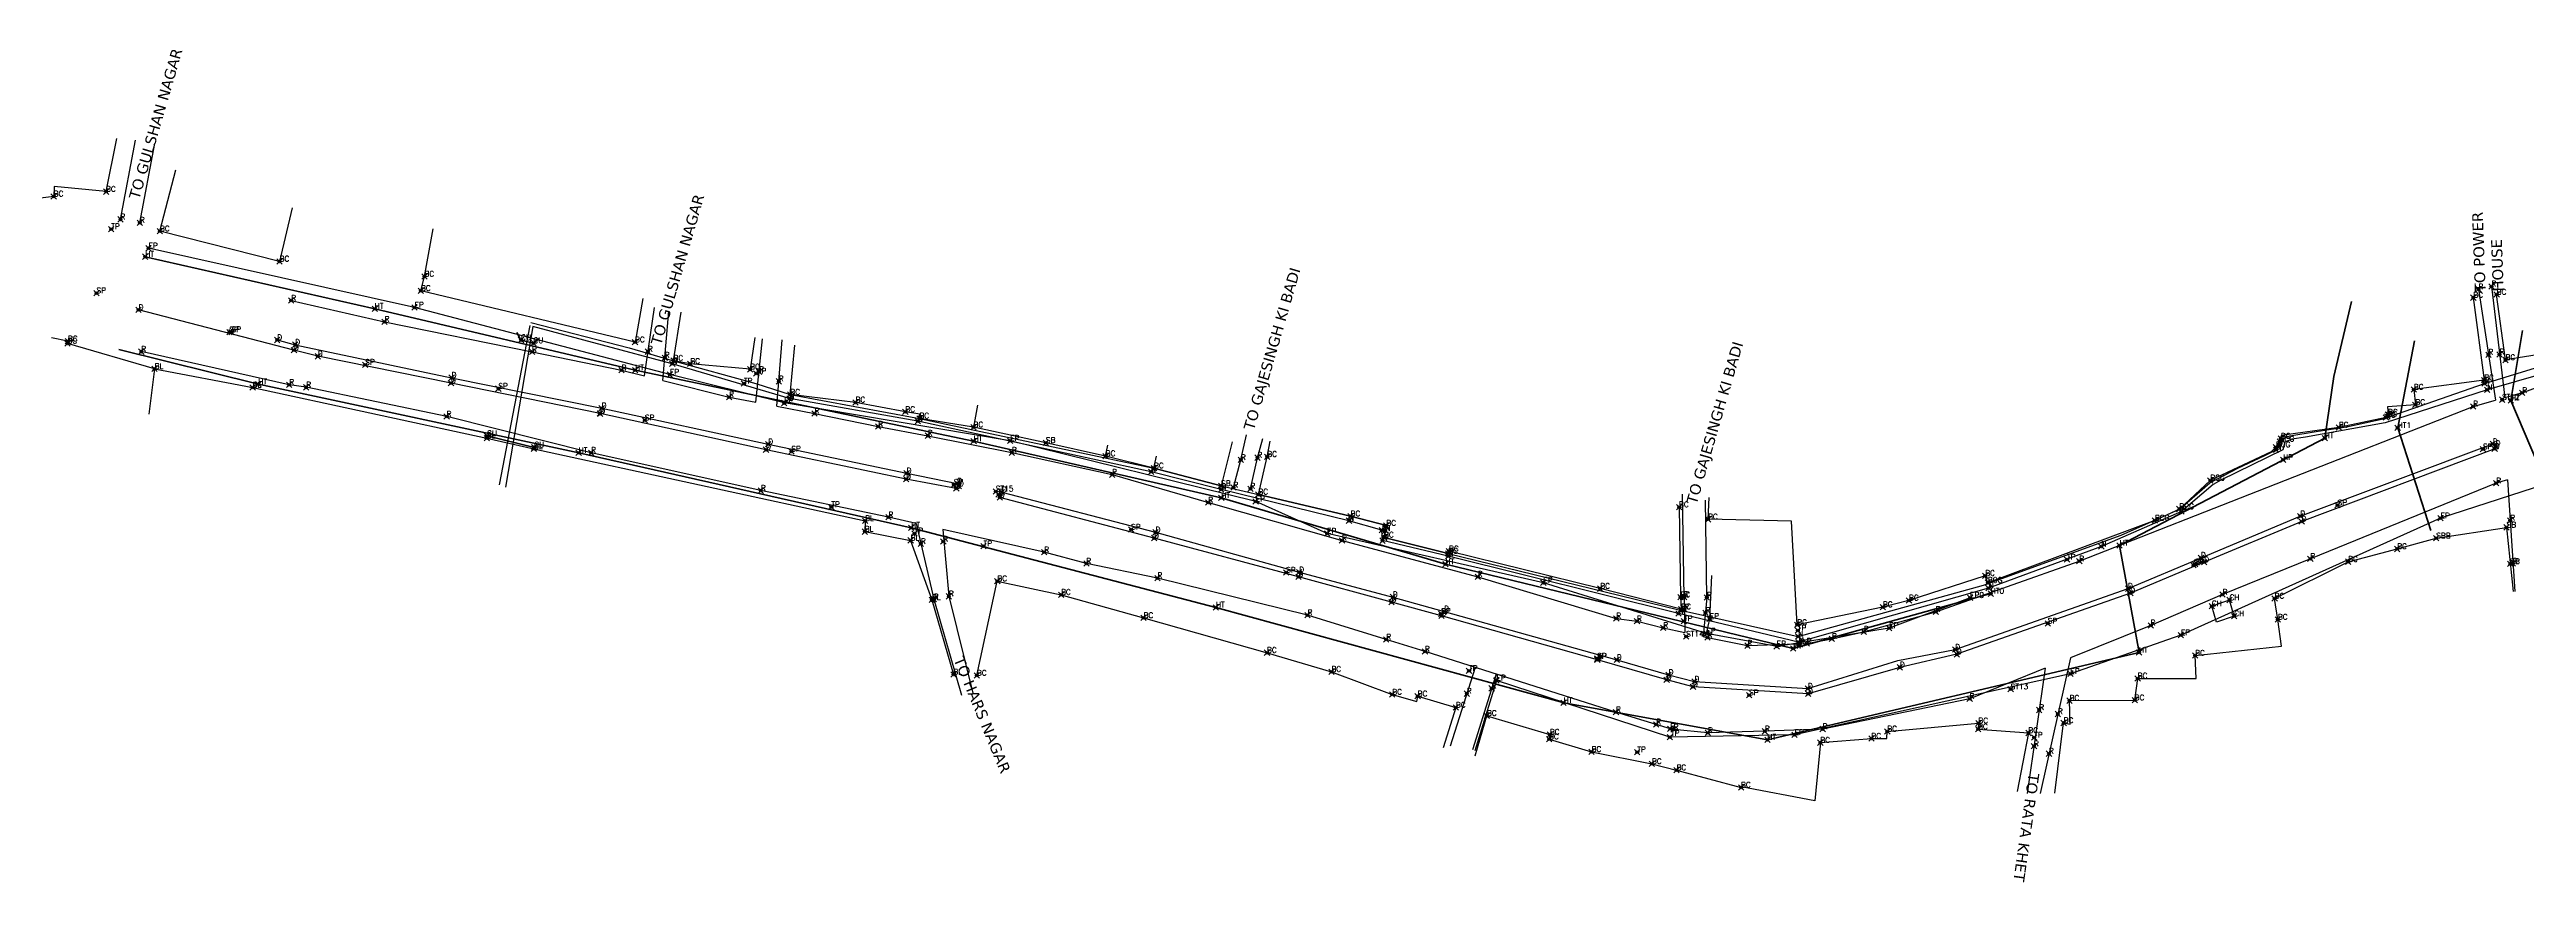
# Model space of a CAD drawing. Extents: x -8268 to 23638, y -6524 to 6806.
# Drawn here: x -2185.1 to -1727.4, y 6049.8 to 6203.7 of the extents above; entities that cross this region are included whole.
import ezdxf

# ---------------------------------------------------------------- set-up
doc = ezdxf.new("R2010")
doc.units = 0
doc.header["$MEASUREMENT"] = 0
doc.header["$PDMODE"] = 35
doc.header["$PDSIZE"] = 0.5
doc.linetypes.add('ACAD_ISO14W100', pattern=[24, 12, -3, 0, -3, 0, -3, 0, -3])
doc.linetypes.add('DASHED', pattern=[0.75, 0.5, -0.25])
doc.layers.add('2', color=1, linetype='Continuous')
for name, color, linetype, lineweight in [('DIVIDER', 1, 'Continuous', 30), ('DRG', 6, 'Continuous', 30), ('EP', 5, 'Continuous', 30), ('H-T-LINE', 1, 'ACAD_ISO14W100', 40), ('NALA', 4, 'Continuous', 30), ('ROAD', 9, 'Continuous', 30), ('S-B', 240, 'DASHED', 30), ('TEXT', 7, 'Continuous', 30)]:
    doc.layers.add(name, color=color, linetype=linetype, lineweight=lineweight)
doc.styles.get("Standard").update_dxf_attribs({"font": 'simplex.shx'})

msp = doc.modelspace()

# ---------------------------------------------------------------- linework, layer by layer
for p in [(-2184.346, 6176.57), (-2174.673, 6177.444), (-2173.728, 6170.528), (-2172.009, 6172.328), (-2168.431, 6171.702), (-2164.717, 6170.132), (-2167.433, 6165.425), (-2166.841, 6166.975), (-2142.611, 6164.558), (-2115.839, 6161.773), (-2176.44, 6158.697), (-2168.659, 6155.593), (-2140.458, 6157.322), (-2125.024, 6155.815), (-2117.676, 6156.044), (-2116.488, 6159.13), (-1737.249, 6157.857), (-1736.302, 6159.422), (-1733.898, 6159.937), (-1732.936, 6158.42), (-2151.88, 6151.491), (-2151.485, 6151.503), (-2123.212, 6153.407), (-2181.809, 6149.393), (-2181.723, 6149.8), (-2168.16, 6147.881), (-2143.047, 6150.04), (-2139.943, 6148.163), (-2139.728, 6149.174), (-2135.553, 6147.024), (-2097.999, 6150.033), (-2095.954, 6147.845), (-2095.711, 6149.477), (-2076.93, 6149.625), (-2074.53, 6147.88), (-2071.428, 6146.759), (-1734.454, 6147.313), (-1732.389, 6147.378), (-1731.305, 6146.345), (-2165.697, 6144.718), (-2146.532, 6141.876), (-2140.823, 6141.767), (-2126.789, 6145.471), (-2110.927, 6142.05), (-2110.814, 6143.071), (-2079.41, 6144.458), (-2076.919, 6144.459), (-2070.486, 6143.639), (-2070.04, 6145.642), (-2069.829, 6146.214), (-2066.714, 6145.649), (-2056.792, 6141.994), (-2055.663, 6144.618), (-2054.515, 6143.845), (-2054.001, 6144.134), (-2050.357, 6142.407), (-1735.242, 6142.619), (-1735.159, 6141.996), (-2147.58, 6141.26), (-2137.673, 6141.294), (-2102.179, 6141.047), (-2083.085, 6137.447), (-2059.537, 6139.491), (-2049.366, 6138.398), (-2048.392, 6139.233), (-2048.231, 6139.947), (-2036.19, 6138.511), (-1748.245, 6140.872), (-1747.955, 6138.074), (-1737.284, 6137.769), (-1734.686, 6140.826), (-1731.929, 6139.012), (-1730.308, 6138.837), (-1728.215, 6140.268), (-2111.726, 6135.904), (-2083.416, 6136.463), (-2083.357, 6136.427), (-2075.104, 6135.22), (-2043.752, 6136.478), (-2031.997, 6134.045), (-2026.979, 6136.743), (-2024.694, 6135.047), (-2024.38, 6135.551), (-2014.387, 6133.919), (-1762.108, 6133.884), (-1753.38, 6135.716), (-1753.133, 6135.905), (-1753.008, 6136.256), (-1751.223, 6133.811), (-2104.308, 6131.921), (-2104.277, 6132.314), (-2095.606, 6129.908), (-2095.543, 6130.205), (-2087.338, 6129.17), (-2085.041, 6129.21), (-2052.721, 6129.771), (-2052.311, 6130.795), (-2048.035, 6129.451), (-2022.836, 6132.36), (-2014.355, 6131.342), (-2007.601, 6131.426), (-2007.297, 6129.226), (-2000.996, 6131.052), (-1989.965, 6128.593), (-1961.922, 6128.295), (-1960.112, 6128.471), (-1773.747, 6130.236), (-1773.665, 6129.763), (-1773.015, 6131.269), (-1772.801, 6131.821), (-1764.692, 6131.919), (-1735.455, 6129.876), (-1733.658, 6130.844), (-1733.298, 6129.907), (-1733.13, 6130.464), (-2026.843, 6124.344), (-2026.733, 6125.433), (-2017.396, 6123.536), (-1988.768, 6125.164), (-1981.573, 6125.681), (-1981.035, 6126.342), (-1964.985, 6127.876), (-1785.849, 6124.103), (-1772.386, 6127.892), (-1733.003, 6123.565), (-2053.679, 6122.208), (-2040.656, 6119.174), (-2018.018, 6123.298), (-2017.558, 6122.623), (-2017.081, 6123.014), (-2010.267, 6122.068), (-2009.741, 6121.472), (-2009.532, 6120.926), (-2009.126, 6121.919), (-1970.989, 6120.003), (-1968.627, 6123.078), (-1968.617, 6122.416), (-1968.594, 6120.856), (-1966.36, 6122.775), (-1963.215, 6122.557), (-1962.243, 6120.217), (-1961.748, 6121.516), (-1884.013, 6119.171), (-1791.565, 6118.813), (-1762.324, 6119.514), (-2034.482, 6114.632), (-2034.419, 6116.613), (-2030.101, 6117.287), (-2025.91, 6115.352), (-2025.294, 6114.311), (-1985.263, 6115.022), (-1980.733, 6114.509), (-1949.056, 6114.274), (-1945.001, 6116.657), (-1944.702, 6117.486), (-1938.928, 6114.904), (-1938.291, 6114.811), (-1938.098, 6115.738), (-1878.646, 6116.913), (-1796.092, 6116.703), (-1791.179, 6118.36), (-1769.213, 6117.494), (-1768.961, 6116.496), (-1743.3, 6117.112), (-1731.098, 6115.421), (-1730.437, 6116.703), (-2026, 6113.019), (-2024.116, 6112.375), (-2019.965, 6112.802), (-2012.541, 6111.949), (-2001.31, 6110.837), (-1981.008, 6113.453), (-1946.29, 6113.006), (-1938.805, 6112.97), (-1938.518, 6113.573), (-1926.666, 6110.107), (-1926.661, 6110.599), (-1926.524, 6111.017), (-1805.979, 6111.887), (-1802.627, 6112.06), (-1787.564, 6109.812), (-1751.318, 6111.432), (-1744.089, 6113.404), (-2009.983, 6105.493), (-1993.525, 6108.725), (-1980.387, 6106.055), (-1956.61, 6107.08), (-1954.336, 6106.286), (-1954.205, 6107.127), (-1927.171, 6108.631), (-1921.205, 6106.302), (-1909.089, 6105.205), (-1827.448, 6106.486), (-1826.965, 6105.205), (-1812.323, 6109.472), (-1810.053, 6109.157), (-1788.931, 6108.443), (-1788.677, 6108.618), (-1786.973, 6108.996), (-1767.359, 6109.611), (-1760.37, 6109.084), (-1730.414, 6108.662), (-1729.923, 6108.744), (-2022.079, 6102.031), (-2021.731, 6102.138), (-2018.926, 6102.687), (-1998.202, 6102.98), (-1969.588, 6100.64), (-1937.142, 6101.619), (-1936.906, 6102.553), (-1898.578, 6104.101), (-1883.743, 6102.51), (-1883.088, 6102.545), (-1878.875, 6102.449), (-1846.351, 6100.701), (-1841.525, 6101.931), (-1830.242, 6102.426), (-1826.803, 6104.181), (-1826.422, 6103.175), (-1801.046, 6104.103), (-1800.617, 6103.287), (-1785.581, 6100.88), (-1783.576, 6103.011), (-1782.295, 6102), (-1773.96, 6102.265), (-1982.967, 6098.686), (-1952.663, 6099.211), (-1927.98, 6099.46), (-1927.927, 6099.065), (-1927.421, 6099.899), (-1895.604, 6098.606), (-1891.777, 6098.091), (-1886.937, 6096.868), (-1884.096, 6099.498), (-1883.606, 6100.294), (-1883.121, 6098.095), (-1883.037, 6100.263), (-1879.135, 6099.643), (-1878.349, 6098.534), (-1862.176, 6097.397), (-1862.08, 6096.363), (-1849.847, 6096.145), (-1845.188, 6096.822), (-1836.586, 6099.822), (-1815.877, 6097.646), (-1796.857, 6097.31), (-1781.426, 6099.02), (-1773.363, 6098.384), (-1960.146, 6092.268), (-1938.121, 6094.716), (-1930.953, 6092.475), (-1882.712, 6095.247), (-1878.946, 6095.821), (-1878.746, 6095.057), (-1871.368, 6093.568), (-1865.974, 6093.438), (-1862.908, 6093.028), (-1862.004, 6095.265), (-1861.929, 6094.216), (-1861.677, 6093.809), (-1860.426, 6093.958), (-1855.775, 6094.843), (-1832.971, 6092.857), (-1832.688, 6091.969), (-1799.022, 6092.3), (-1791.303, 6095.515), (-1788.656, 6091.734), (-2018.103, 6088.25), (-2013.761, 6088.054), (-1948.246, 6088.753), (-1922.823, 6088.9), (-1917.774, 6087.153), (-1917.756, 6087.162), (-1899.163, 6091.152), (-1899.132, 6091.172), (-1899.11, 6090.944), (-1895.523, 6090.953), (-1886.295, 6087.272), (-1885.957, 6088.191), (-1881.162, 6086.929), (-1843.204, 6089.562), (-1811.701, 6088.378), (-1799.262, 6087.523), (-1937.016, 6084.54), (-1932.309, 6084.214), (-1923.232, 6084.706), (-1918.638, 6085.679), (-1905.347, 6082.994), (-1881.432, 6085.955), (-1871.07, 6084.408), (-1860.2, 6085.653), (-1860.167, 6084.645), (-1830.305, 6083.753), (-1822.739, 6085.529), (-1811.854, 6083.412), (-1799.816, 6083.498), (-1925.246, 6082.141), (-1919.514, 6080.617), (-1919.507, 6080.617), (-1895.668, 6081.293), (-1888.24, 6079.022), (-1885.623, 6078.201), (-1885.011, 6078.069), (-1868.142, 6077.745), (-1857.472, 6078.171), (-1845.533, 6077.729), (-1828.756, 6078.135), (-1828.701, 6079.248), (-1817.459, 6081.682), (-1814.012, 6080.941), (-1812.947, 6079.282), (-1908.026, 6076.295), (-1907.889, 6077.154), (-1900.173, 6073.959), (-1891.745, 6073.903), (-1885.724, 6076.67), (-1878.671, 6077.456), (-1867.692, 6076.193), (-1862.675, 6077.089), (-1857.906, 6075.648), (-1848.474, 6076.409), (-1819.464, 6077.437), (-1818.42, 6074.993), (-1818.404, 6076.6), (-1815.652, 6073.61), (-1889.031, 6071.73), (-1884.484, 6070.581), (-1872.555, 6067.379)]:
    msp.add_point(p)
at = {"layer": 'DIVIDER', "linetype": 'Continuous'}
for points in [[(-2017.396, 6123.536), (-2017.081, 6123.014), (-2017.558, 6122.623), (-2026.843, 6124.344), (-2052.721, 6129.771), (-2083.357, 6136.427), (-2110.927, 6142.05), (-2135.553, 6147.024), (-2139.943, 6148.163), (-2168.659, 6155.593)], [(-2143.047, 6150.04), (-2139.728, 6149.174), (-2110.814, 6143.071), (-2083.085, 6137.447), (-2052.311, 6130.795), (-2026.733, 6125.433), (-2017.396, 6123.536)], [(-1733.658, 6130.844), (-1733.13, 6130.464), (-1733.298, 6129.907), (-1768.961, 6116.496), (-1786.973, 6108.996), (-1800.617, 6103.287), (-1832.688, 6091.969), (-1843.204, 6089.562), (-1860.167, 6084.645), (-1881.432, 6085.955), (-1886.295, 6087.272), (-1899.11, 6090.944), (-1927.927, 6099.065), (-1937.142, 6101.619), (-1954.336, 6106.286), (-1981.008, 6113.453), (-2009.532, 6120.926), (-2009.741, 6121.472), (-2009.126, 6121.919), (-1980.733, 6114.509), (-1954.205, 6107.127), (-1936.906, 6102.553), (-1927.421, 6099.899), (-1895.523, 6090.953), (-1885.957, 6088.191), (-1881.162, 6086.929), (-1860.2, 6085.653), (-1843.563, 6090.8), (-1832.971, 6092.857), (-1801.046, 6104.103), (-1787.564, 6109.812), (-1769.213, 6117.494), (-1733.658, 6130.844)]]:
    msp.add_lwpolyline(points, dxfattribs=at)
at = {"layer": 'DRG', "linetype": 'Continuous'}
for p, q in [((-2174.673, 6177.444), (-2172.691, 6187.247)), ((-2164.717, 6170.132), (-2161.765, 6181.46)), ((-2184.346, 6176.57), (-2187.759, 6176.128)), ((-2184.24, 6178.375), (-2184.346, 6176.57)), ((-2174.673, 6177.444), (-2184.24, 6178.375)), ((-2140.253, 6174.463), (-2142.611, 6164.558)), ((-2142.611, 6164.558), (-2164.717, 6170.132)), ((-2181.723, 6149.8), (-2184.726, 6150.414)), ((-2181.809, 6149.393), (-2181.723, 6149.8)), ((-2165.697, 6144.718), (-2181.809, 6149.393)), ((-2165.697, 6144.718), (-2166.758, 6136.35)), ((-1782.295, 6102), (-1785.581, 6100.88)), ((-1781.426, 6099.02), (-1782.295, 6102)), ((-1784.712, 6097.9), (-1785.581, 6100.88)), ((-1781.426, 6099.02), (-1784.712, 6097.9))]:
    msp.add_line(p, q, dxfattribs=at)
for points in [[(-1662.556, 6182.07), (-1650, 6177.341), (-1633.074, 6172.027), (-1633.356, 6170.144), (-1621.208, 6169.389), (-1621.584, 6165.383), (-1634.369, 6166.219), (-1634.398, 6165.486), (-1667.03, 6161.771), (-1692.673, 6155.323), (-1706.846, 6151.715), (-1709.35, 6151.282), (-1709.335, 6150.435), (-1717.138, 6147.937), (-1717.28, 6148.599), (-1731.305, 6146.345), (-1732.936, 6158.42)], [(-2075.456, 6157.712), (-2076.93, 6149.625), (-2116.488, 6159.13), (-2115.839, 6161.773), (-2114.22, 6170.556)], [(-1737.249, 6157.857), (-1735.242, 6142.619), (-1748.245, 6140.872), (-1747.955, 6138.074), (-1753.085, 6137.71), (-1753.008, 6136.256), (-1753.133, 6135.905), (-1753.38, 6135.716), (-1762.108, 6133.884), (-1772.771, 6132.363), (-1772.801, 6131.821), (-1773.015, 6131.269), (-1773.747, 6130.236), (-1774.584, 6129.38), (-1785.849, 6124.103), (-1791.565, 6118.813), (-1796.092, 6116.703), (-1826.965, 6105.205), (-1827.448, 6106.486), (-1841.525, 6101.931), (-1846.351, 6100.701), (-1862.176, 6097.397), (-1863.247, 6116.558), (-1878.646, 6116.913), (-1878.422, 6120.939)], [(-2054.799, 6150.494), (-2055.663, 6144.618), (-2066.714, 6145.649), (-2069.829, 6146.214), (-2068.391, 6155.186)], [(-2013.652, 6138.023), (-2014.387, 6133.919), (-2024.38, 6135.551), (-2024.279, 6136.318), (-2026.979, 6136.743), (-2036.19, 6138.511), (-2048.231, 6139.947), (-2047.404, 6149.105)], [(-2165.697, 6144.718), (-2147.58, 6141.26), (-2104.308, 6131.921), (-2095.606, 6129.908), (-2034.419, 6116.613), (-2034.482, 6114.632), (-2026, 6113.019), (-2022.079, 6102.031), (-2018.103, 6088.25)], [(-1981.035, 6126.342), (-1989.965, 6128.593), (-1989.58, 6130.637)], [(-1981.035, 6126.342), (-1980.597, 6128.6)], [(-1884.013, 6119.171), (-1883.743, 6102.51), (-1883.606, 6100.294), (-1898.578, 6104.101), (-1926.524, 6111.017), (-1926.661, 6110.599), (-1938.518, 6113.573), (-1938.098, 6115.738), (-1944.702, 6117.486), (-1961.748, 6121.516), (-1960.112, 6128.471), (-1959.553, 6131.317)], [(-1814.557, 6066.318), (-1812.947, 6079.282), (-1811.72, 6079.091), (-1811.854, 6083.412), (-1799.816, 6083.498), (-1799.262, 6087.523), (-1788.471, 6087.523), (-1788.656, 6091.734), (-1772.696, 6093.452), (-1773.363, 6098.384), (-1773.96, 6102.265), (-1760.37, 6109.084), (-1751.318, 6111.432)], [(-2013.761, 6088.054), (-2009.983, 6105.493), (-1998.202, 6102.98), (-1982.967, 6098.686), (-1960.146, 6092.268), (-1948.246, 6088.753), (-1937.016, 6084.54), (-1932.471, 6083.264), (-1932.309, 6084.214), (-1925.246, 6082.141), (-1927.608, 6074.684)], [(-1921.658, 6073.208), (-1919.514, 6080.617), (-1907.889, 6077.154), (-1908.026, 6076.295), (-1900.173, 6073.959), (-1889.031, 6071.73), (-1884.484, 6070.581), (-1872.555, 6067.379), (-1872.555, 6067.379)], [(-1857.906, 6075.648), (-1848.474, 6076.409), (-1845.612, 6076.409), (-1845.533, 6077.729), (-1828.701, 6079.248), (-1828.756, 6078.135), (-1819.464, 6077.437), (-1821.527, 6066.611)], [(-1857.906, 6075.648), (-1858.948, 6064.882)], [(-1858.948, 6064.882), (-1872.504, 6067.477)]]:
    msp.add_lwpolyline(points, dxfattribs=at)
at = {"layer": 'EP', "linetype": 'Continuous'}
for points in [[(-1532.728, 6158.81), (-1557.735, 6166.483), (-1581.641, 6173.029), (-1617.814, 6179.207), (-1627.604, 6181.452), (-1633.225, 6165.574), (-1640.166, 6143.534), (-1667.184, 6142.005), (-1698.233, 6131.743), (-1743.3, 6117.112), (-1791.303, 6095.515), (-1811.701, 6088.378), (-1862.675, 6077.089), (-1885.724, 6076.67), (-1917.774, 6087.153), (-1921.763, 6074.166)], [(-1830.242, 6102.426), (-1845.188, 6096.822), (-1865.856, 6093.438), (-1878.946, 6095.821), (-1909.089, 6105.205), (-1949.056, 6114.274), (-1962.243, 6120.217), (-2007.601, 6131.426), (-2049.366, 6138.398), (-2070.486, 6143.639), (-2117.676, 6156.044), (-2166.841, 6166.975)], [(-1878.946, 6095.821), (-1878.349, 6098.534), (-1877.971, 6106.525)]]:
    msp.add_lwpolyline(points, dxfattribs=at)
at = {"layer": 'H-T-LINE', "linetype": 'Continuous'}
for p, q in [((-1748.105, 6149.881), (-1751.223, 6133.811)), ((-1751.223, 6133.811), (-1745.112, 6114.831))]:
    msp.add_line(p, q, dxfattribs=at)
for points in [[(-2167.433, 6165.425), (-2125.024, 6155.815), (-2076.919, 6144.459), (-2014.355, 6131.342), (-1968.594, 6120.856), (-1927.171, 6108.631), (-1862.908, 6093.028), (-1826.422, 6103.175)], [(-1759.736, 6157.137), (-1763.03, 6143.314), (-1764.692, 6131.919), (-1802.627, 6112.06), (-1799.022, 6092.3), (-1867.692, 6076.193), (-1905.234, 6083.015), (-1969.588, 6100.64), (-2025.91, 6115.352), (-2087.338, 6129.17), (-2146.532, 6141.876), (-2172.28, 6148.273)], [(-1728.182, 6151.77), (-1730.308, 6138.837), (-1718.187, 6110.355)]]:
    msp.add_lwpolyline(points, dxfattribs=at)
at = {"layer": 'NALA', "color": 0, "linetype": 'Continuous', "lineweight": 60}
for p, q in [((-2098.791, 6151.437), (-2097.999, 6150.033)), ((-2097.999, 6150.033), (-2095.711, 6149.477)), ((-2095.711, 6149.477), (-2094.593, 6150.379)), ((-2104.277, 6132.314), (-2095.543, 6130.205))]:
    msp.add_line(p, q, dxfattribs=at)
at = {"layer": 'NALA', "linetype": 'Continuous'}
for points in [[(-2101.953, 6123.287), (-2096.332, 6152.731)], [(-1718.582, 6145.459), (-1734.686, 6140.826), (-1753.531, 6134.734), (-1768.26, 6132.092), (-1770.792, 6131.737), (-1772.091, 6131.176), (-1772.442, 6129.763), (-1783.928, 6124.121), (-1785.339, 6123.344), (-1791.179, 6118.36), (-1805.979, 6111.887), (-1826.803, 6104.181), (-1861.929, 6094.216), (-1884.096, 6099.498), (-1926.666, 6110.107), (-1938.805, 6112.97), (-1938.928, 6114.904), (-1945.001, 6116.657), (-1968.617, 6122.416), (-1981.573, 6125.681), (-2024.694, 6135.047), (-2048.392, 6139.233), (-2070.04, 6145.642), (-2095.791, 6152.537), (-2100.837, 6122.841)], [(-2096.184, 6153.279), (-2078.003, 6148.559), (-2069.829, 6146.214), (-2054.58, 6141.994), (-2048.231, 6139.947), (-2024.38, 6135.551), (-1981.035, 6126.342), (-1968.627, 6123.078), (-1961.748, 6121.516), (-1944.702, 6117.486), (-1938.098, 6115.738), (-1938.518, 6113.573), (-1926.661, 6110.599), (-1884.289, 6100.277), (-1862.004, 6095.265), (-1827.742, 6104.735), (-1802.338, 6114.009), (-1791.565, 6118.813), (-1791.565, 6118.813), (-1791.565, 6118.813)], [(-1791.565, 6118.813), (-1785.932, 6123.66), (-1780.742, 6126.343), (-1775.798, 6128.681), (-1773.665, 6129.763), (-1772.377, 6131.773), (-1771.153, 6132.317), (-1766.309, 6133.116), (-1760.67, 6133.991), (-1753.881, 6135.468), (-1735.159, 6141.996), (-1718.91, 6146.971)]]:
    msp.add_lwpolyline(points, dxfattribs=at)
at = {"layer": 'ROAD', "linetype": 'Continuous'}
for p, q in [((-2172.009, 6172.328), (-2169.244, 6186.961)), ((-2168.431, 6171.702), (-2165.653, 6186.346)), ((-2140.458, 6157.322), (-2123.212, 6153.407)), ((-2123.212, 6153.407), (-2095.954, 6147.845)), ((-2095.954, 6147.845), (-2079.41, 6144.458)), ((-2079.41, 6144.458), (-2075.196, 6143.405)), ((-2071.802, 6142.557), (-2059.537, 6139.491)), ((-1728.215, 6140.268), (-1717.622, 6144.28)), ((-2059.537, 6139.491), (-2054.585, 6138.546)), ((-2050.724, 6137.809), (-2043.752, 6136.478)), ((-1810.053, 6109.157), (-1737.284, 6137.769)), ((-1737.284, 6137.769), (-1733.17, 6138.903)), ((-1728.215, 6140.268), (-1731.419, 6139.352)), ((-1728.346, 6140.232), (-1728.215, 6140.268)), ((-2043.752, 6136.478), (-2031.997, 6134.045)), ((-2031.997, 6134.045), (-2022.836, 6132.36)), ((-2022.836, 6132.36), (-2007.297, 6129.226)), ((-2007.297, 6129.226), (-1988.768, 6125.164)), ((-1988.768, 6125.164), (-1970.989, 6120.003)), ((-1730.922, 6124.214), (-1729.588, 6103.553)), ((-1970.989, 6120.003), (-1946.29, 6113.006)), ((-1883.088, 6102.545), (-1883.396, 6121.528)), ((-1878.875, 6102.449), (-1879.132, 6120.437)), ((-2024.994, 6116.143), (-2021.731, 6102.138)), ((-1946.29, 6113.006), (-1921.205, 6106.302)), ((-1921.205, 6106.302), (-1895.604, 6098.606)), ((-1836.586, 6099.822), (-1810.053, 6109.157)), ((-1895.604, 6098.606), (-1891.777, 6098.091)), ((-1891.777, 6098.091), (-1886.937, 6096.868)), ((-1886.937, 6096.868), (-1882.941, 6095.985)), ((-1849.847, 6096.145), (-1836.586, 6099.822)), ((-1879.544, 6095.233), (-1878.746, 6095.057)), ((-1878.746, 6095.057), (-1871.368, 6093.568)), ((-1871.368, 6093.568), (-1860.426, 6093.958)), ((-1860.426, 6093.958), (-1855.775, 6094.843)), ((-1855.775, 6094.843), (-1849.847, 6096.145))]:
    msp.add_line(p, q, dxfattribs=at)
at = {"layer": 'ROAD', "linetype": 'Continuous', "lineweight": 30}
for p, q in [((-1785.581, 6100.88), (-1785.581, 6100.88)), ((-1785.581, 6100.88), (-1785.581, 6100.88)), ((-1921.706, 6089.545), (-1926.296, 6074.992)), ((-1917.811, 6088.31), (-1922.198, 6074.347))]:
    msp.add_line(p, q, dxfattribs=at)
for points in [[(-2075.196, 6143.405), (-2073.317, 6156.028)], [(-2071.802, 6142.557), (-2070.66, 6155.38)], [(-2054.585, 6138.546), (-2053.358, 6150.281)], [(-2050.724, 6137.809), (-2049.746, 6150.07)]]:
    msp.add_lwpolyline(points, dxfattribs=at)
at = {"layer": 'ROAD', "linetype": 'Continuous'}
for points in [[(-1736.302, 6159.422), (-1733.17, 6138.903)], [(-1733.898, 6159.937), (-1731.419, 6139.352)], [(-2024.994, 6116.143), (-2030.101, 6117.287), (-2053.679, 6122.208), (-2085.041, 6129.21), (-2111.726, 6135.904), (-2137.673, 6141.294), (-2140.823, 6141.767), (-2168.16, 6147.881)], [(-1966.36, 6122.775), (-1964.985, 6127.876), (-1963.933, 6132.526)], [(-1963.215, 6122.557), (-1961.922, 6128.295), (-1960.903, 6131.853)], [(-1730.922, 6124.214), (-1733.003, 6123.565), (-1767.359, 6109.611), (-1783.576, 6103.011), (-1796.857, 6097.31), (-1811.696, 6091.296)], [(-1816.349, 6089.41), (-1830.305, 6083.753), (-1857.472, 6078.171), (-1868.142, 6077.745), (-1878.671, 6077.456), (-1885.011, 6078.069), (-1885.623, 6078.201), (-1888.24, 6079.022), (-1895.668, 6081.293), (-1930.953, 6092.475), (-1938.121, 6094.716), (-1952.663, 6099.211), (-1980.387, 6106.055), (-1993.525, 6108.725), (-2001.31, 6110.837), (-2020.053, 6115.036)], [(-2020.053, 6115.036), (-2018.926, 6102.687), (-2014.492, 6084.815)], [(-2021.731, 6102.138), (-2016.618, 6084.41)], [(-1883.088, 6102.545), (-1882.941, 6095.985)], [(-1878.875, 6102.449), (-1879.544, 6095.233)], [(-1816.349, 6089.41), (-1819.671, 6066.286)], [(-1811.696, 6091.296), (-1817.293, 6066.273)]]:
    msp.add_lwpolyline(points, dxfattribs=at)
at = {"layer": 'S-B', "linetype": 'Continuous'}
for p, q in [((-1744.089, 6113.404), (-1731.098, 6115.421)), ((-1731.098, 6115.421), (-1729.896, 6103.543)), ((-1751.318, 6111.432), (-1744.089, 6113.404)), ((-1730.414, 6108.662), (-1730.414, 6108.662))]:
    msp.add_line(p, q, dxfattribs=at)
for points in [[(-1989.965, 6128.593), (-2000.996, 6131.052), (-2014.387, 6133.919)], [(-1966.594, 6131.204), (-1968.627, 6123.078), (-1981.035, 6126.342)]]:
    msp.add_lwpolyline(points, dxfattribs=at)

# ---------------------------------------------------------------- texts
at = {"layer": '2'}
for s, p in [('BC', (-2184.346, 6176.57)), ('BC', (-2174.673, 6177.444)), ('TP', (-2173.728, 6170.528)), ('R', (-2172.009, 6172.328)), ('R', (-2168.431, 6171.702)), ('BC', (-2164.717, 6170.132)), ('HT', (-2167.433, 6165.425)), ('EP', (-2166.841, 6166.975)), ('BC', (-2142.611, 6164.558)), ('BC', (-2115.839, 6161.773)), ('R', (-1733.898, 6159.937)), ('SP', (-2176.44, 6158.697)), ('D', (-2168.659, 6155.593)), ('R', (-2140.458, 6157.322)), ('HT', (-2125.024, 6155.815)), ('EP', (-2117.676, 6156.044)), ('BC', (-2116.488, 6159.13)), ('BC', (-1737.249, 6157.857)), ('R', (-1736.302, 6159.422)), ('BC', (-1732.936, 6158.42)), ('SP', (-2151.88, 6151.491)), ('SP', (-2151.485, 6151.503)), ('R', (-2123.212, 6153.407)), ('BC', (-2181.809, 6149.393)), ('BC', (-2181.723, 6149.8)), ('R', (-2168.16, 6147.881)), ('D', (-2143.047, 6150.04)), ('D', (-2139.943, 6148.163)), ('D', (-2139.728, 6149.174)), ('D', (-2135.553, 6147.024)), ('CU', (-2097.999, 6150.033)), ('R', (-2095.954, 6147.845)), ('CU', (-2095.711, 6149.477)), ('BC', (-2076.93, 6149.625)), ('R', (-2074.53, 6147.88)), ('R', (-2071.428, 6146.759)), ('BC', (-2069.829, 6146.214)), ('R', (-1734.454, 6147.313)), ('R', (-1732.389, 6147.378)), ('BC', (-1731.305, 6146.345)), ('BL', (-2165.697, 6144.718)), ('BL', (-2147.58, 6141.26)), ('HT', (-2146.532, 6141.876)), ('R', (-2140.823, 6141.767)), ('R', (-2137.673, 6141.294)), ('SP', (-2126.789, 6145.471)), ('D', (-2110.927, 6142.05)), ('D', (-2110.814, 6143.071)), ('R', (-2079.41, 6144.458)), ('HT', (-2076.919, 6144.459)), ('EP', (-2070.486, 6143.639)), ('N', (-2070.04, 6145.642)), ('BC', (-2066.714, 6145.649)), ('TP', (-2056.792, 6141.994)), ('BC', (-2055.663, 6144.618)), ('HP', (-2054.515, 6143.845)), ('R', (-2054.001, 6144.134)), ('R', (-2050.357, 6142.407)), ('BC', (-1735.242, 6142.619)), ('N', (-1735.159, 6141.996)), ('SP', (-2102.179, 6141.047)), ('D', (-2083.085, 6137.447)), ('R', (-2059.537, 6139.491)), ('EP', (-2049.366, 6138.398)), ('N', (-2048.392, 6139.233)), ('BC', (-2048.231, 6139.947)), ('BC', (-2036.19, 6138.511)), ('BC', (-2026.979, 6136.743)), ('BC', (-1748.245, 6140.872)), ('BC', (-1747.955, 6138.074)), ('R', (-1737.284, 6137.769)), ('N', (-1734.686, 6140.826)), ('ST12', (-1731.929, 6139.012)), ('HT', (-1730.308, 6138.837)), ('R', (-1728.215, 6140.268)), ('R', (-2111.726, 6135.904)), ('CU', (-2104.277, 6132.314)), ('D', (-2083.416, 6136.463)), ('D', (-2083.357, 6136.427)), ('SP', (-2075.104, 6135.22)), ('R', (-2043.752, 6136.478)), ('R', (-2031.997, 6134.045)), ('N', (-2024.694, 6135.047)), ('BC', (-2024.38, 6135.551)), ('R', (-2022.836, 6132.36)), ('BC', (-2014.387, 6133.919)), ('BC', (-1762.108, 6133.884)), ('BC', (-1753.38, 6135.716)), ('BC', (-1753.133, 6135.905)), ('BC', (-1753.008, 6136.256)), ('HT1', (-1751.223, 6133.811)), ('BL', (-2104.308, 6131.921)), ('BL', (-2095.606, 6129.908)), ('CU', (-2095.543, 6130.205)), ('HT', (-2087.338, 6129.17)), ('R', (-2085.041, 6129.21)), ('D', (-2052.721, 6129.771)), ('D', (-2052.311, 6130.795)), ('SP', (-2048.035, 6129.451)), ('HT', (-2014.355, 6131.342)), ('EP', (-2007.601, 6131.426)), ('R', (-2007.297, 6129.226)), ('SB', (-2000.996, 6131.052)), ('BC', (-1989.965, 6128.593)), ('R', (-1964.985, 6127.876)), ('R', (-1961.922, 6128.295)), ('BC', (-1960.112, 6128.471)), ('BCG', (-1773.747, 6130.236)), ('N', (-1773.665, 6129.763)), ('BCG', (-1773.015, 6131.269)), ('BC', (-1772.801, 6131.821)), ('HP', (-1772.386, 6127.892)), ('HT', (-1764.692, 6131.919)), ('SP', (-1735.455, 6129.876)), ('D', (-1733.658, 6130.844)), ('D', (-1733.298, 6129.907)), ('D', (-1733.13, 6130.464)), ('D', (-2026.843, 6124.344)), ('D', (-2026.733, 6125.433)), ('SP', (-2018.018, 6123.298)), ('D', (-2017.396, 6123.536)), ('D', (-2017.081, 6123.014)), ('R', (-1988.768, 6125.164)), ('N', (-1981.573, 6125.681)), ('BC', (-1981.035, 6126.342)), ('SB', (-1968.627, 6123.078)), ('BCG', (-1785.849, 6124.103)), ('R', (-1733.003, 6123.565)), ('R', (-2053.679, 6122.208)), ('TP', (-2040.656, 6119.174)), ('D', (-2017.558, 6122.623)), ('ST15', (-2010.267, 6122.068)), ('D', (-2009.741, 6121.472)), ('D', (-2009.532, 6120.926)), ('D', (-2009.126, 6121.919)), ('R', (-1970.989, 6120.003)), ('N', (-1968.617, 6122.416)), ('HT', (-1968.594, 6120.856)), ('R', (-1966.36, 6122.775)), ('R', (-1963.215, 6122.557)), ('EP', (-1962.243, 6120.217)), ('BC', (-1961.748, 6121.516)), ('BC', (-1884.013, 6119.171)), ('BCG', (-1791.565, 6118.813)), ('N', (-1791.179, 6118.36)), ('SP', (-1762.324, 6119.514)), ('BL', (-2034.482, 6114.632)), ('BL', (-2034.419, 6116.613)), ('R', (-2030.101, 6117.287)), ('HT', (-2025.91, 6115.352)), ('TP', (-2025.294, 6114.311)), ('SP', (-1985.263, 6115.022)), ('D', (-1980.733, 6114.509)), ('EP', (-1949.056, 6114.274)), ('N', (-1945.001, 6116.657)), ('BC', (-1944.702, 6117.486)), ('N', (-1938.928, 6114.904)), ('N', (-1938.291, 6114.811)), ('BC', (-1938.098, 6115.738)), ('BC', (-1878.646, 6116.913)), ('BCG', (-1796.092, 6116.703)), ('D', (-1769.213, 6117.494)), ('D', (-1768.961, 6116.496)), ('EP', (-1743.3, 6117.112)), ('SB', (-1731.098, 6115.421)), ('R', (-1730.437, 6116.703)), ('BL', (-2026, 6113.019)), ('R', (-2024.116, 6112.375)), ('R', (-2019.965, 6112.802)), ('TP', (-2012.541, 6111.949)), ('R', (-2001.31, 6110.837)), ('D', (-1981.008, 6113.453)), ('R', (-1946.29, 6113.006)), ('N', (-1938.805, 6112.97)), ('BC', (-1938.518, 6113.573)), ('N', (-1926.666, 6110.107)), ('BC', (-1926.661, 6110.599)), ('BC', (-1926.524, 6111.017)), ('TP', (-1812.323, 6109.472)), ('R', (-1810.053, 6109.157)), ('N', (-1805.979, 6111.887)), ('HT', (-1802.627, 6112.06)), ('D', (-1787.564, 6109.812)), ('R', (-1767.359, 6109.611)), ('BC', (-1751.318, 6111.432)), ('SBB', (-1744.089, 6113.404)), ('BC', (-2009.983, 6105.493)), ('R', (-1993.525, 6108.725)), ('R', (-1980.387, 6106.055)), ('SP', (-1956.61, 6107.08)), ('D', (-1954.336, 6106.286)), ('D', (-1954.205, 6107.127)), ('HT', (-1927.171, 6108.631)), ('R', (-1921.205, 6106.302)), ('EP', (-1909.089, 6105.205)), ('BC', (-1827.448, 6106.486)), ('BCG', (-1826.965, 6105.205)), ('SP', (-1788.931, 6108.443)), ('SP', (-1788.677, 6108.618)), ('D', (-1786.973, 6108.996)), ('BC', (-1760.37, 6109.084)), ('SB', (-1730.414, 6108.662)), ('R', (-1729.923, 6108.744)), ('BL', (-2022.079, 6102.031)), ('R', (-2021.731, 6102.138)), ('R', (-2018.926, 6102.687)), ('BC', (-1998.202, 6102.98)), ('HT', (-1969.588, 6100.64)), ('D', (-1937.142, 6101.619)), ('D', (-1936.906, 6102.553)), ('BC', (-1898.578, 6104.101)), ('BC', (-1883.743, 6102.51)), ('BC', (-1883.606, 6100.294)), ('R', (-1883.088, 6102.545)), ('R', (-1883.037, 6100.263)), ('R', (-1878.875, 6102.449)), ('BC', (-1846.351, 6100.701)), ('BC', (-1841.525, 6101.931)), ('EP0', (-1830.242, 6102.426)), ('N', (-1826.803, 6104.181)), ('HT0', (-1826.422, 6103.175)), ('D', (-1801.046, 6104.103)), ('D', (-1800.617, 6103.287)), ('CH', (-1785.581, 6100.88)), ('R', (-1783.576, 6103.011)), ('CH', (-1782.295, 6102)), ('BC', (-1773.96, 6102.265)), ('BC', (-1982.967, 6098.686)), ('R', (-1952.663, 6099.211)), ('SP', (-1927.98, 6099.46)), ('D', (-1927.927, 6099.065)), ('D', (-1927.421, 6099.899)), ('R', (-1895.604, 6098.606)), ('R', (-1891.777, 6098.091)), ('R', (-1886.937, 6096.868)), ('N', (-1884.096, 6099.498)), ('TP', (-1883.121, 6098.095)), ('R', (-1879.135, 6099.643)), ('EP', (-1878.946, 6095.821)), ('EP', (-1878.349, 6098.534)), ('TP', (-1862.08, 6096.363)), ('BC', (-1862.176, 6097.397)), ('R', (-1849.847, 6096.145)), ('EP', (-1845.188, 6096.822)), ('R', (-1836.586, 6099.822)), ('SP', (-1815.877, 6097.646)), ('R', (-1796.857, 6097.31)), ('EP', (-1791.303, 6095.515)), ('CH', (-1781.426, 6099.02)), ('BC', (-1773.363, 6098.384)), ('BC', (-1960.146, 6092.268)), ('R', (-1938.121, 6094.716)), ('R', (-1930.953, 6092.475)), ('SP', (-1899.163, 6091.152)), ('SP', (-1899.132, 6091.172)), ('D', (-1899.11, 6090.944)), ('D', (-1895.523, 6090.953)), ('ST14', (-1882.712, 6095.247)), ('R', (-1878.746, 6095.057)), ('R', (-1871.368, 6093.568)), ('EP', (-1865.974, 6093.438)), ('HT', (-1862.908, 6093.028)), ('N', (-1862.004, 6095.265)), ('N', (-1861.929, 6094.216)), ('R', (-1861.677, 6093.809)), ('R', (-1860.426, 6093.958)), ('R', (-1855.775, 6094.843)), ('D', (-1832.971, 6092.857)), ('D', (-1832.688, 6091.969)), ('HT', (-1799.022, 6092.3)), ('BC', (-1788.656, 6091.734)), ('BL', (-2018.103, 6088.25)), ('BC', (-2013.761, 6088.054)), ('BC', (-1948.246, 6088.753)), ('TP', (-1922.823, 6088.9)), ('EP', (-1917.774, 6087.153)), ('EP', (-1917.756, 6087.162)), ('D', (-1886.295, 6087.272)), ('D', (-1885.957, 6088.191)), ('D', (-1881.162, 6086.929)), ('D', (-1843.204, 6089.562)), ('EP', (-1811.701, 6088.378)), ('BC', (-1799.262, 6087.523)), ('BC', (-1937.016, 6084.54)), ('BC', (-1932.309, 6084.214)), ('BC', (-1925.246, 6082.141)), ('R', (-1923.232, 6084.706)), ('R', (-1918.638, 6085.679)), ('HT', (-1905.347, 6082.994)), ('D', (-1881.432, 6085.955)), ('SP', (-1871.07, 6084.408)), ('D', (-1860.2, 6085.653)), ('D', (-1860.167, 6084.645)), ('R', (-1830.305, 6083.753)), ('ST13', (-1822.739, 6085.529)), ('R', (-1817.459, 6081.682)), ('BC', (-1811.854, 6083.412)), ('BC', (-1799.816, 6083.498)), ('BC', (-1919.514, 6080.617)), ('BC', (-1919.507, 6080.617)), ('BC', (-1907.889, 6077.154)), ('R', (-1895.668, 6081.293)), ('R', (-1888.24, 6079.022)), ('R', (-1885.623, 6078.201)), ('R', (-1885.011, 6078.069)), ('R', (-1878.671, 6077.456)), ('R', (-1868.142, 6077.745)), ('R', (-1857.472, 6078.171)), ('BC', (-1845.533, 6077.729)), ('BC', (-1828.756, 6078.135)), ('BC', (-1828.701, 6079.248)), ('BC', (-1819.464, 6077.437)), ('R', (-1814.012, 6080.941)), ('BC', (-1812.947, 6079.282)), ('BC', (-1908.026, 6076.295)), ('BC', (-1900.173, 6073.959)), ('TP', (-1891.745, 6073.903)), ('TP', (-1885.514, 6076.918)), ('HT', (-1867.692, 6076.193)), ('EP', (-1862.675, 6077.089)), ('BC', (-1857.906, 6075.648)), ('BC', (-1848.474, 6076.409)), ('TP', (-1818.404, 6076.6)), ('R', (-1818.42, 6074.993)), ('R', (-1815.652, 6073.61)), ('BC', (-1889.031, 6071.73)), ('BC', (-1884.484, 6070.581)), ('BC', (-1872.555, 6067.379))]:
    msp.add_text(s, height=1, dxfattribs=at).set_placement(p)
at = {"layer": 'TEXT', "linetype": 'Continuous', "lineweight": 30, "char_height": 2, "attachment_point": 1}
for s, insert, width, rotation in [('{\\fVerdana|b0|i0|c0|p34;TO GULSHAN NAGAR}', (-2170.487, 6176.434), 35.80392, 73.82561), ('{\\fVerdana|b0|i0|c0|p34;TO GULSHAN NAGAR}', (-2074.05, 6149.491), 35.80392, 73.82561), ('{\\fVerdana|b0|i0|c0|p34;TO POWER\\PHOUSE}', (-1736.961, 6158.825), 30.30469, 92.06162), ('{\\fVerdana|b0|i0|c0|p34;TO GAJESINGH KI BADI}', (-1964.516, 6133.767), 35.80392, 73.82561), ('{\\fVerdana|b0|i0|c0|p34;TO GAJESINGH KI BADI}', (-1882.708, 6120.093), 35.80392, 73.82561), ('{\\fVerdana|b0|i0|c0|p34;TO HARS NAGAR}', (-2016.247, 6091.807), 35.80392, 292.46495), ('{\\fVerdana|b0|i0|c0|p34;TO RATA KHET}', (-1817.434, 6069.818), 30.30469, 261.94984)]:
    msp.add_mtext(s, dxfattribs=dict(at, insert=insert, width=width, rotation=rotation))

doc.saveas('drawing.dxf')
